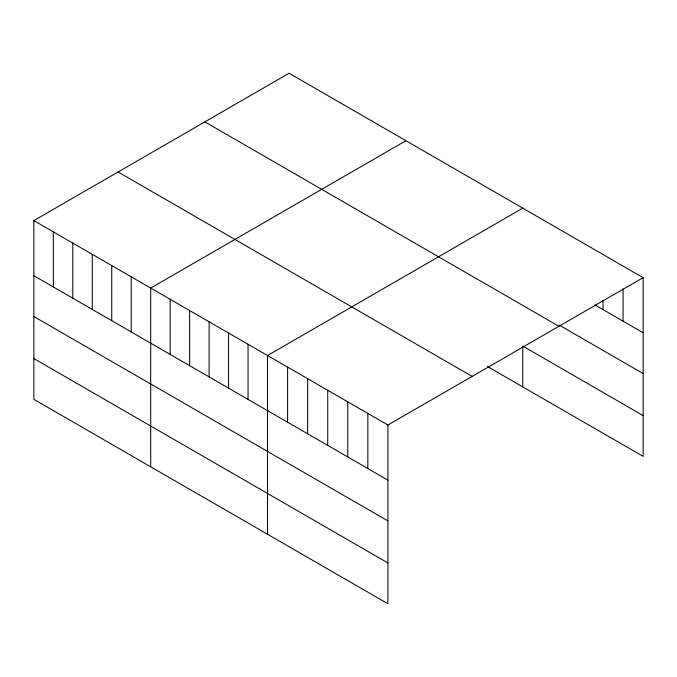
<?xml version="1.0" encoding="UTF-8"?>
<svg xmlns="http://www.w3.org/2000/svg" width="677" height="677" viewBox="0 0 677 677"><rect width="100%" height="100%" fill="white"/><g stroke="black" fill="none" stroke-linecap="round" stroke-linejoin="round"><path stroke-width="1.02" d="M33.85 220.609L387.913 425.021L387.913 603.757L33.85 399.337L33.85 220.609L289.087 73.243L643.15 277.663L643.15 456.391L487.364 366.452M405.929 140.706L150.692 288.063L150.692 466.791M522.771 208.161L267.533 355.518L267.533 534.255M387.913 425.021L643.15 277.663M594.812 304.87L643.15 332.771M559.244 325.129L643.15 373.569M204.86 121.877L558.923 326.289M522.771 346.099L643.15 415.602M118.077 171.975L472.14 376.395M33.85 275.717L387.913 480.137M33.85 316.514L387.913 520.926M33.85 358.548L387.913 562.959M623.085 288.952L623.085 321.194M603.021 300.25L603.021 309.609M522.771 347.115L522.771 386.889M367.848 413.435L367.848 468.552M347.783 401.859L347.783 456.967M327.719 390.274L327.719 445.381M307.654 378.688L307.654 433.796M287.598 367.103L287.598 422.22M248.061 344.28L248.061 399.388M228.581 333.033L228.581 388.149M209.108 321.795L209.108 376.903M189.636 310.548L189.636 365.665M170.164 299.31L170.164 354.418M131.22 276.825L131.22 331.933M111.747 265.579L111.747 320.686M92.267 254.332L92.267 309.448M72.794 243.094L72.794 298.202M53.322 231.847L53.322 286.963"/></g></svg>
